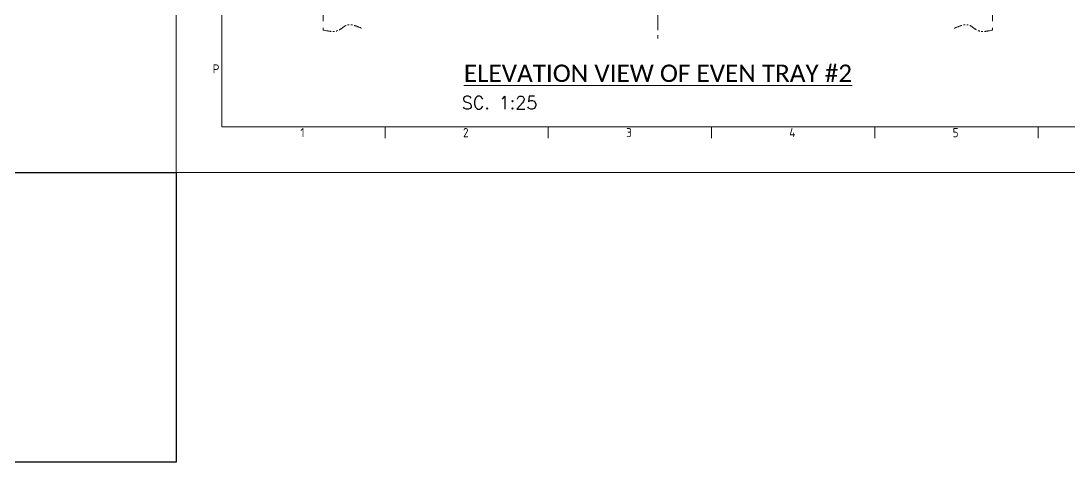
# Model space of a CAD drawing. Header units: inches. Extents: x -15980 to 45789, y -23276 to 2417.
# Drawn here: x 13372 to 17443, y -21469 to -19755 of the extents above; entities that cross this region are included whole.
import ezdxf
from ezdxf.enums import TextEntityAlignment as Align

# ---------------------------------------------------------------- set-up
doc = ezdxf.new("R2010")
doc.units = ezdxf.units.IN
doc.header["$MEASUREMENT"] = 0
doc.linetypes.add('CENTER', pattern=[50.8, 31.75, -6.35, 6.35, -6.35])
doc.linetypes.add('PHANTOMX2', pattern=[127, 63.5, -12.7, 12.7, -12.7, 12.7, -12.7])
for name, color, linetype, lineweight in [('CADRE', 254, 'Continuous', 5), ('Center line', 181, 'CENTER', 5), ('HATCH', 130, 'PHANTOMX2', 9), ('Plot Plan', 9, 'Continuous', 0), ('TEXT', 2, 'Continuous', 13)]:
    doc.layers.add(name, color=color, linetype=linetype, lineweight=lineweight)
doc.styles.add('ISO Proportional', font='isocp.shx')
doc.styles.add('ROMANS', font='ROMANS.shx', dxfattribs={"width": 0.9, "bigfont": '@extfont2.shx'})
doc.styles.add('style4', font='calibri.ttf')

# ---------------------------------------------------------------- blocks, each defined once
blk = doc.blocks.new('A$Ceb6babff')
at = {"layer": 'CADRE', "color": 2}
for p, q in [((810.9, 132.6), (810.9, 176.8)), ((1445.1, 132.6), (1445.1, 176.8)), ((2079.2, 132.6), (2079.2, 176.8)), ((2713.4, 132.6), (2713.4, 176.8)), ((3347.5, 132.6), (3347.5, 176.8))]:
    blk.add_line(p, q, dxfattribs=at)
at = {"layer": 'CADRE', "color": 8}
blk.add_lwpolyline([(0, 0), (10500, 0), (10500, 7424.2), (0, 7424.2)], close=True, dxfattribs=at)
at = {"layer": 'CADRE', "color": 4}
blk.add_lwpolyline([(176.8, 7247.5), (10323.2, 7247.5), (10323.2, 176.8), (176.8, 176.8)], close=True, dxfattribs=at)
at = {"layer": 'Plot Plan', "linetype": 'ByBlock'}
blk.add_lwpolyline([(10500, 0), (0, 0), (0, 7424.2), (10500, 7424.2)], close=True, dxfattribs=at)
at = {"layer": 'CADRE', "color": 2, "style": 'ISO Proportional'}
for s, p in [('P', (154.7, 402.1)), ('1', (490.3, 154.7)), ('2', (1124.5, 154.7)), ('3', (1758.6, 154.7)), ('4', (2392.8, 154.7)), ('5', (3026.9, 154.7))]:
    blk.add_text(s, height=35.4, dxfattribs=at).set_placement(p, align=Align.MIDDLE)

msp = doc.modelspace()

# ---------------------------------------------------------------- linework, layer by layer
at = {"color": 1}
msp.add_lwpolyline([(13975.598, -21468.916), (12769.117, -21468.916), (12769.117, -20343.245), (13975.598, -20343.245)], close=True, dxfattribs=at)
at = {"layer": 'Center line', "ltscale": 3}
msp.add_line((15846.451, -16494.734), (15846.451, -19823.219), dxfattribs=at)
at = {"layer": 'HATCH', "ltscale": 2}
for p, q in [((14546.451, -16530.078), (14546.451, -19789.834)), ((17146.451, -16530.078), (17146.451, -19789.834))]:
    msp.add_line(p, q, dxfattribs=at)
at = {"layer": 'HATCH', "ltscale": 0.5}
for points in [[(14546.451, -19789.834), (14607.884, -19790.012), (14634.436, -19772.322), (14697.689, -19784.074)], [(17146.451, -19789.834), (17085.017, -19790.012), (17058.465, -19772.322), (16995.212, -19784.074)]]:
    msp.add_spline(points, degree=3, dxfattribs=at)

# ---------------------------------------------------------------- block references
msp.add_blockref('A$Ceb6babff', (13975.598, -20343.245))

# ---------------------------------------------------------------- texts
at = {"layer": 'TEXT', "style": 'style4'}
msp.add_text('%%UELEVATION VIEW OF EVEN TRAY #2', height=67.5, dxfattribs=at).set_placement((15846.451, -19957.862), align=Align.MIDDLE_CENTER)
at = {"layer": 'TEXT', "ltscale": 0.5, "style": 'ROMANS'}
msp.add_text('SC. 1:25', height=50, dxfattribs=at).set_placement((15084.557, -20097.207))

doc.saveas('drawing.dxf')
